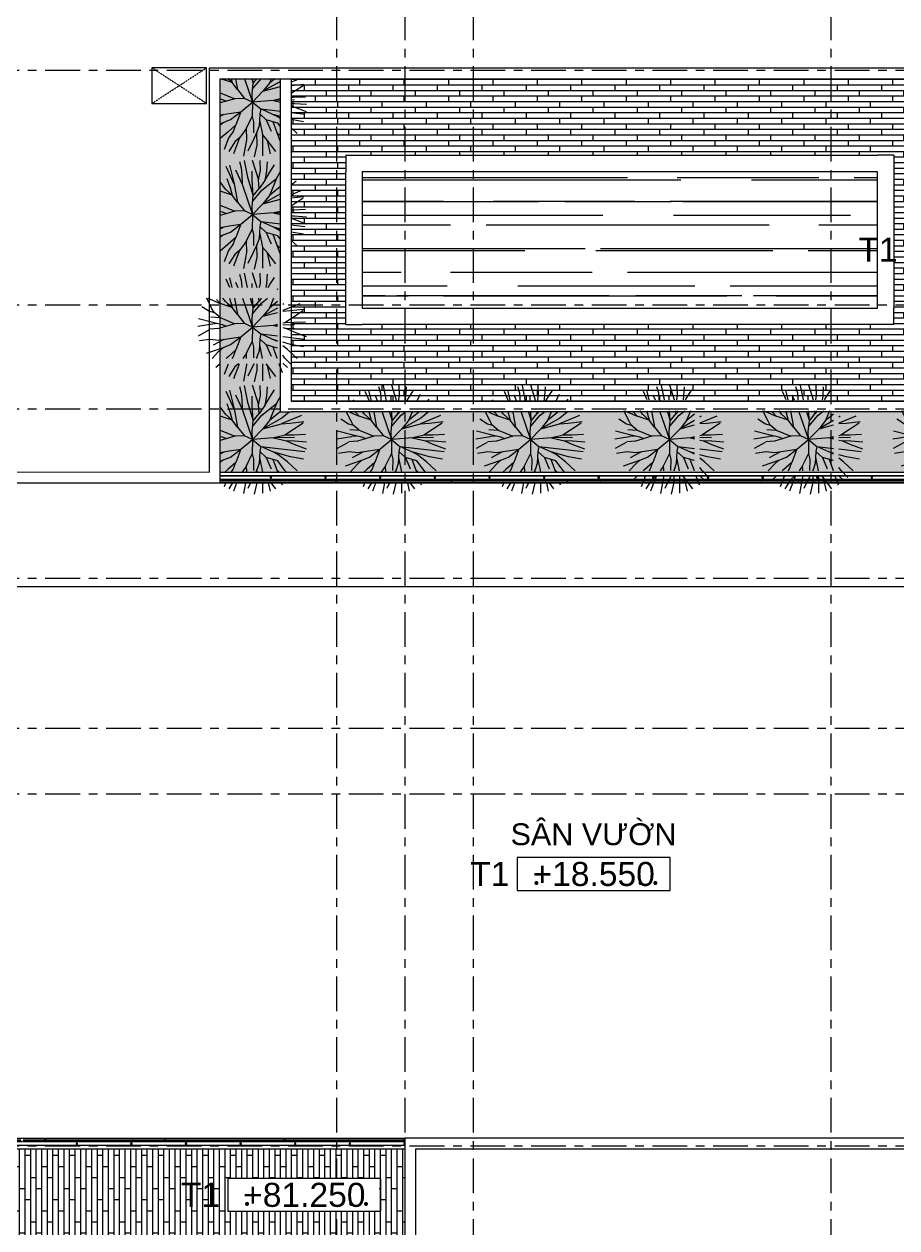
# Model space of a CAD drawing. Header units: millimetres. Extents: x -55734 to 162275, y -23881 to 125548.
# Drawn here: x 2234 to 18208, y 9956 to 32000 of the extents above; entities that cross this region are included whole.
import ezdxf
from ezdxf.enums import TextEntityAlignment as Align
from ezdxf.xclip import XClip

# ---------------------------------------------------------------- set-up
doc = ezdxf.new("R2010")
doc.units = ezdxf.units.MM
doc.header["$XCLIPFRAME"] = 0
doc.linetypes.add('Dash', pattern=[6.35, 3.175, -3.175])
doc.linetypes.add('Grid Line', pattern=[22.225, 12.7, -3.175, 3.175, -3.175])
for name, color, linetype, lineweight in [('@ color hatch', 7, 'Continuous', 13), ('A-DETL-GENF', 31, 'Continuous', 5), ('A-DETL-GENF-HDLN', 161, 'Dash', 5), ('A-FLOR-PATT', 8, 'Continuous', 9), ('CHU-1', 7, 'Continuous', 9), ('DIM', 1, 'Continuous', 5), ('KI-HIEU-1', 151, 'Continuous', 9), ('L-SITE', 91, 'Continuous', 5), ('NET THAY 1', 41, 'Continuous', 5), ('NET THAY 2', 55, 'Continuous', 5), ('NET-THAY', 2, 'Continuous', 9), ('TRUC', 225, 'Continuous', 5)]:
    doc.layers.add(name, color=color, linetype=linetype, lineweight=lineweight)
doc.styles.add('Arial', font='Font - TrueType - Arial.ttf')
doc.styles.add('TA1', font='Font - TrueType - Arial.ttf')

# ---------------------------------------------------------------- blocks, each defined once
blk = doc.blocks.new('A$C56D52FB6')
at = {"layer": '@ color hatch', "ltscale": 0.5}
h = blk.add_hatch(dxfattribs=at)
h.set_pattern_fill('CROSS', color=139, scale=300)
h.set_pattern_definition([(0, (590434.3, 100508.92), (75, 75), [37.5, -112.5]), (90, (590453.05, 100490.17), (-75, 75), [37.5, -112.5])])
edge = h.paths.add_edge_path()
edge.add_line((-59818, 21924), (-94124, 21685))
edge.add_arc((-94120, 21185), 500, 90.3989, 179.1705)
edge.add_line((-94620, 21192), (-57651, 21192))
edge.add_arc((-59793, 18424), 3500, 52.2707, 90.3989)
edge = h.paths.add_edge_path()
edge.add_line((-55369, 14247), (-55369, 13109))
edge.add_line((-55369, 13109), (-54968, 11695))
edge.add_line((-54968, 11695), (-53917, 11695))
edge.add_arc((-50043, 14825), 4981, 218.9371, 284.8108)
edge.add_line((-48769, 10010), (-47561, 10326))
edge.add_arc((-49011, 17174), 7000, 204.7192, 281.9565, ccw=False)
edge = h.paths.add_edge_path()
edge.add_line((-55941, 16192), (-56245, 16192))
edge.add_line((-56245, 16192), (-56188, 15992))
edge.add_line((-56188, 15992), (-55910, 15992))
edge.add_arc((-49011, 17174), 7000, 188.0771, 189.7225, ccw=False)
edge.add_line((-55941, 16190), (-55941, 16192))
edge = h.paths.add_edge_path()
edge.add_line((-57665, 21192), (-57651, 21192))
edge.add_arc((-59793, 18424), 3500, 52.2673, 52.2707)
edge.add_line((-57651, 21192), (-57665, 21192))
edge.add_line((-57665, 21192), (-57665, 21192))
h.paths.add_polyline_path([(-56269, 18502), (-56269, 16492), (-55984, 16492)])
blk = doc.blocks.new('Railing - NBS_RailInfillPnl_Post-658471-MẶT BẰNG CHIẾU MÁI')
at = {"layer": 'NET THAY 2'}
for p, q in [((-13, -5), (-13, 5)), ((13, 5), (-13, 5)), ((13, 5), (13, -5)), ((-13, -5), (13, -5))]:
    blk.add_line(p, q, dxfattribs=at)
blk = doc.blocks.new('Railing - Railing-541580-MẶT BẰNG CHIẾU MÁI')
at = {"layer": 'NET THAY 1'}
for p, q in [((22751, 23727), (5826, 23727)), ((5826, 23727), (22751, 23727)), ((6744, 23660), (5826, 23660)), ((5826, 23600), (22751, 23600)), ((7744, 23660), (6756, 23660)), ((8744, 23660), (7756, 23660)), ((9744, 23660), (8756, 23660)), ((10744, 23660), (9756, 23660)), ((11744, 23660), (10756, 23660)), ((12744, 23660), (11756, 23660)), ((13744, 23660), (12756, 23660)), ((14744, 23660), (13756, 23660)), ((15744, 23660), (14756, 23660)), ((16744, 23660), (15756, 23660)), ((17744, 23660), (16756, 23660)), ((18744, 23660), (17756, 23660)), ((19744, 23660), (18756, 23660)), ((20744, 23660), (19756, 23660)), ((21744, 23660), (20756, 23660)), ((22744, 23660), (21756, 23660))]:
    blk.add_line(p, q, dxfattribs=at)
at = {"rotation": 270}
for p in [(7941, 23630), (10057, 23630), (12172, 23630), (14288, 23630), (16404, 23630), (18519, 23630), (20635, 23630)]:
    blk.add_blockref('Railing - NBS_RailInfillPnl_Post-658471-MẶT BẰNG CHIẾU MÁI', p, dxfattribs=at)
blk = doc.blocks.new('Top Rail Type - Top Rail_Internal_-541583-MẶT BẰNG CHIẾU MÁI')
at = {"layer": 'NET THAY 1'}
for p, q in [((6736, 23641), (5826, 23641)), ((5826, 23619), (6729, 23619)), ((7736, 23641), (6766, 23641)), ((6772, 23619), (7729, 23619)), ((7936, 23641), (7766, 23641)), ((7772, 23619), (7936, 23619)), ((8736, 23641), (7946, 23641)), ((7946, 23619), (8729, 23619)), ((9736, 23641), (8766, 23641)), ((8772, 23619), (9729, 23619)), ((10052, 23641), (9766, 23641)), ((9772, 23619), (10052, 23619)), ((10736, 23641), (10062, 23641)), ((10062, 23619), (10729, 23619)), ((11736, 23641), (10766, 23641)), ((10772, 23619), (11729, 23619)), ((12167, 23641), (11766, 23641)), ((11772, 23619), (12167, 23619)), ((12736, 23641), (12177, 23641)), ((12177, 23619), (12729, 23619)), ((13736, 23641), (12766, 23641)), ((12772, 23619), (13729, 23619)), ((14283, 23641), (13766, 23641)), ((13772, 23619), (14283, 23619)), ((14736, 23641), (14293, 23641)), ((14293, 23619), (14729, 23619)), ((15736, 23641), (14766, 23641)), ((14772, 23619), (15729, 23619)), ((16399, 23641), (15766, 23641)), ((15772, 23619), (16399, 23619)), ((16736, 23641), (16409, 23641)), ((16409, 23619), (16729, 23619)), ((17736, 23641), (16766, 23641)), ((16772, 23619), (17729, 23619)), ((18514, 23641), (17766, 23641)), ((17772, 23619), (18514, 23619)), ((18736, 23641), (18524, 23641)), ((18524, 23619), (18729, 23619)), ((19736, 23641), (18766, 23641)), ((18772, 23619), (19729, 23619)), ((20630, 23641), (19766, 23641)), ((19772, 23619), (20630, 23619)), ((20736, 23641), (20640, 23641)), ((20640, 23619), (20729, 23619)), ((21736, 23641), (20766, 23641)), ((20772, 23619), (21729, 23619)), ((22736, 23641), (21766, 23641)), ((21772, 23619), (22729, 23619)), ((22751, 23619), (22751, 23641))]:
    blk.add_line(p, q, dxfattribs=at)
blk = doc.blocks.new('ALB-RAILING 32 - ALB-BALUSTER-537417-MẶT BẰNG CHIẾU MÁI')
at = {"layer": 'NET THAY 1'}
for p, q in [((-30, 101), (-30, 92)), ((-30, 101), (30, 101)), ((-21, 101), (-30, 101)), ((-30, 92), (-29, 92)), ((30, 92), (-30, 92)), ((-30, 70), (-30, 63)), ((-30, 70), (30, 70)), ((-29, 70), (-30, 70)), ((-30, 63), (-15, 63)), ((30, 63), (-30, 63)), ((-7, 63), (-7, 15)), ((7, 15), (7, 63)), ((15, 63), (30, 63)), ((30, 101), (21, 101)), ((29, 92), (30, 92)), ((30, 70), (29, 70)), ((30, 92), (30, 101)), ((30, 63), (30, 70))]:
    blk.add_line(p, q, dxfattribs=at)
at = {"layer": 'NET THAY 1', "flags": 128}
for points in [[(-7, 3), (-7, 4), (-7, 4), (-7, 5), (-7, 5), (-7, 5), (-7, 6), (-7, 6), (-7, 7), (-7, 7), (-7, 8), (-7, 8), (-7, 9), (-7, 10), (-7, 10), (-7, 11), (-7, 11), (-7, 12), (-7, 12), (-7, 13), (-7, 14), (-7, 14), (-7, 15), (-7, 15)], [(7, 15), (7, 14), (7, 14), (7, 13), (7, 13), (7, 12), (7, 11), (7, 11), (7, 10), (7, 10), (7, 9), (7, 9), (7, 8), (7, 8), (7, 7), (7, 7), (7, 6), (7, 6), (7, 5), (7, 5), (7, 4), (7, 4), (7, 3), (7, 3), (7, 3), (7, 2), (7, 2), (7, 2), (7, 1), (7, 1), (7, 1), (7, 1), (7, 1), (7, 0), (7, 0), (7, 0), (7, 0), (7, 0), (7, 0), (7, 0)], [(7, 0), (7, 0), (7, -1), (7, -1), (7, -1), (7, -1), (7, -2)], [(-5, -5), (-5, -4), (-6, -4), (-6, -4)], [(0, -7), (0, -7), (-1, -7), (-1, -7), (-1, -7), (-1, -7), (-2, -7)], [(6, -4), (6, -4), (6, -4), (5, -4), (5, -5), (5, -5), (5, -5), (5, -5), (4, -5), (4, -6), (4, -6), (4, -6), (4, -6), (3, -6), (3, -6), (3, -6), (3, -7), (2, -7), (2, -7), (2, -7), (1, -7), (1, -7), (1, -7), (1, -7), (0, -7), (0, -7), (0, -7)]]:
    blk.add_lwpolyline(points, dxfattribs=at)
at = {"layer": 'NET THAY 1'}
for start, end in [(90, 270), (270, 90)]:
    blk.add_arc((0, 0), 7, start, end, dxfattribs=at)
blk = doc.blocks.new('Railing - Railing-573255-MẶT BẰNG CHIẾU MÁI')
at = {"layer": 'NET THAY 1'}
for p, q in [((401, 11600), (401, 0)), ((401, 11600), (9198, 11600)), ((461, 11540), (461, 11181)), ((461, 11540), (1192, 11540)), ((528, 127), (528, 11473)), ((528, 11473), (9198, 11473)), ((528, 11473), (528, 127)), ((528, 11473), (9198, 11473)), ((1204, 11540), (2192, 11540)), ((2204, 11540), (3192, 11540)), ((3204, 11540), (4192, 11540)), ((4204, 11540), (5192, 11540)), ((5204, 11540), (6192, 11540)), ((6204, 11540), (7192, 11540)), ((7204, 11540), (8192, 11540)), ((8204, 11540), (9192, 11540)), ((9198, 11600), (9198, 11590)), ((9198, 11504), (9198, 11492)), ((9198, 11482), (9198, 11473)), ((461, 11169), (461, 10181)), ((461, 10169), (461, 9181)), ((461, 9169), (461, 8181)), ((461, 8169), (461, 7181)), ((461, 7169), (461, 6181)), ((461, 6169), (461, 5181)), ((461, 5169), (461, 4181)), ((461, 4169), (461, 3181)), ((461, 3169), (461, 2181)), ((461, 2169), (461, 1181)), ((461, 1169), (461, 181)), ((461, 169), (461, 60)), ((1442, 60), (461, 60)), ((9198, 127), (528, 127)), ((9198, 127), (528, 127)), ((2442, 60), (1453, 60)), ((3442, 60), (2453, 60)), ((4442, 60), (3453, 60)), ((5442, 60), (4453, 60)), ((6442, 60), (5453, 60)), ((7442, 60), (6453, 60)), ((8442, 60), (7453, 60)), ((9198, 60), (8453, 60)), ((9198, 0), (401, 0))]:
    blk.add_line(p, q, dxfattribs=at)
for points, knots in [([(471, 11530), (470, 11531), (468, 11532), (467, 11534), (466, 11535), (465, 11535), (464, 11536), (464, 11537), (463, 11537), (462, 11538), (462, 11539), (461, 11539), (461, 11540), (461, 11540), (461, 11540)], [-1, -1, -1, -1, -0.833333, -0.75, -0.666667, -0.625, -0.583333, -0.5, -0.458333, -0.416667, -0.333333, -0.25, -0.166667, 0, 0, 0, 0]), ([(528, 11473), (528, 11473), (527, 11473), (527, 11474), (526, 11475), (525, 11475), (525, 11476), (524, 11477), (523, 11477), (522, 11478), (521, 11479), (520, 11480), (518, 11482), (517, 11484), (516, 11485)], [-1, -1, -1, -1, -0.833333, -0.75, -0.666667, -0.583333, -0.541667, -0.5, -0.416667, -0.375, -0.333333, -0.25, -0.166667, 0, 0, 0, 0]), ([(461, 60), (461, 60), (461, 60), (461, 61), (462, 61), (462, 62), (463, 62), (464, 63), (464, 64), (465, 65), (466, 66), (467, 66), (468, 68), (470, 69), (471, 70)], [0, 0, 0, 0, 0.166667, 0.25, 0.333333, 0.416667, 0.458333, 0.5, 0.583333, 0.666667, 0.708333, 0.75, 0.833333, 1, 1, 1, 1]), ([(516, 115), (517, 116), (518, 118), (520, 120), (521, 121), (522, 122), (523, 122), (524, 123), (525, 124), (525, 125), (526, 125), (527, 126), (527, 127), (528, 127), (528, 127)], [0, 0, 0, 0, 0.166667, 0.25, 0.333333, 0.375, 0.416667, 0.5, 0.541667, 0.583333, 0.666667, 0.75, 0.833333, 1, 1, 1, 1])]:
    blk.add_open_spline(points, degree=3, knots=knots, dxfattribs=at)
at = {"extrusion": (0, 0, -1), "zscale": -1}
for p, rotation in [((-431, 11570), 90), ((-2622, 11570), 90), ((-4814, 11570), 90), ((-7006, 11570), 90), ((-2622, 30), 270), ((-4814, 30), 270), ((-7006, 30), 270)]:
    blk.add_blockref('Railing - NBS_RailInfillPnl_Post-658471-MẶT BẰNG CHIẾU MÁI', p, dxfattribs=dict(at, rotation=rotation))
for p in [(-431, 9647), (-431, 7723), (-431, 5800), (-431, 3877), (-431, 1953), (-431, 30)]:
    blk.add_blockref('Railing - NBS_RailInfillPnl_Post-658471-MẶT BẰNG CHIẾU MÁI', p, dxfattribs=at)
blk = doc.blocks.new('Top Rail Type - Top Rail_Internal_-573260-MẶT BẰNG CHIẾU MÁI')
at = {"layer": 'NET THAY 1'}
for p, q in [((420, 11581), (420, 11196)), ((426, 11581), (420, 11581)), ((1177, 11581), (436, 11581)), ((441, 11190), (441, 11559)), ((441, 11559), (1183, 11559)), ((1213, 11559), (2183, 11559)), ((2177, 11581), (1219, 11581)), ((2213, 11559), (2617, 11559)), ((2617, 11581), (2219, 11581)), ((3177, 11581), (2627, 11581)), ((2627, 11559), (3183, 11559)), ((3213, 11559), (4183, 11559)), ((4177, 11581), (3219, 11581)), ((4213, 11559), (4809, 11559)), ((4809, 11581), (4219, 11581)), ((5177, 11581), (4819, 11581)), ((4819, 11559), (5183, 11559)), ((5213, 11559), (6183, 11559)), ((6177, 11581), (5219, 11581)), ((6213, 11559), (7001, 11559)), ((7001, 11581), (6219, 11581)), ((7177, 11581), (7011, 11581)), ((7011, 11559), (7183, 11559)), ((7213, 11559), (8183, 11559)), ((8177, 11581), (7219, 11581)), ((8213, 11559), (9183, 11559)), ((9177, 11581), (8219, 11581)), ((9198, 11559), (9198, 11581)), ((420, 11154), (420, 10196)), ((441, 10190), (441, 11160)), ((420, 10154), (420, 9652)), ((441, 9652), (441, 10160)), ((420, 9642), (420, 9196)), ((441, 9190), (441, 9642)), ((420, 9154), (420, 8196)), ((441, 8190), (441, 9160)), ((441, 7728), (441, 8160)), ((420, 8154), (420, 7728)), ((420, 7718), (420, 7196)), ((441, 7190), (441, 7718)), ((420, 7154), (420, 6196)), ((441, 6190), (441, 7160)), ((420, 6154), (420, 5805)), ((441, 5805), (441, 6158)), ((420, 5795), (420, 5196)), ((441, 5190), (441, 5795)), ((420, 5154), (420, 4196)), ((441, 4190), (441, 5160)), ((420, 4154), (420, 3882)), ((441, 3882), (441, 4160)), ((420, 3872), (420, 3196)), ((441, 3190), (441, 3872)), ((420, 3154), (420, 2196)), ((441, 2190), (441, 3160)), ((420, 2154), (420, 1958)), ((441, 1958), (441, 2160)), ((420, 1948), (420, 1196)), ((441, 1190), (441, 1948)), ((420, 1154), (420, 196)), ((441, 190), (441, 1160)), ((420, 154), (420, 35)), ((420, 25), (420, 19)), ((420, 19), (1426, 19)), ((441, 41), (441, 160)), ((1433, 41), (441, 41)), ((2433, 41), (1463, 41)), ((1469, 19), (2426, 19)), ((2617, 41), (2463, 41)), ((2469, 19), (2617, 19)), ((3433, 41), (2627, 41)), ((2627, 19), (3426, 19)), ((4433, 41), (3463, 41)), ((3469, 19), (4426, 19)), ((4809, 41), (4463, 41)), ((4469, 19), (4809, 19)), ((5433, 41), (4819, 41)), ((4819, 19), (5426, 19)), ((6433, 41), (5463, 41)), ((5469, 19), (6426, 19)), ((7001, 41), (6463, 41)), ((6469, 19), (7001, 19)), ((7433, 41), (7011, 41)), ((7011, 19), (7426, 19)), ((8433, 41), (7463, 41)), ((7469, 19), (8426, 19)), ((9198, 41), (8463, 41)), ((8469, 19), (9198, 19)), ((9198, 19), (9198, 41))]:
    blk.add_line(p, q, dxfattribs=at)
blk = doc.blocks.new('ALB-RAILING 32 - ALB-BALUSTER-V4-MẶT BẰNG CHIẾU MÁI')
at = {"layer": 'NET THAY 1'}
for p, q in [((-30, 101), (-30, 92)), ((-30, 101), (0, 101)), ((-21, 101), (-30, 101)), ((-30, 92), (-29, 92)), ((0, 92), (-30, 92)), ((-30, 70), (-30, 63)), ((-30, 70), (0, 70)), ((-29, 70), (-30, 70)), ((-30, 63), (-15, 63)), ((0, 63), (-30, 63)), ((-7, 63), (-7, 15))]:
    blk.add_line(p, q, dxfattribs=at)
at = {"layer": 'NET THAY 1', "flags": 128}
for points in [[(-7, 3), (-7, 4), (-7, 4), (-7, 5), (-7, 5), (-7, 5), (-7, 6), (-7, 6), (-7, 7), (-7, 7), (-7, 8), (-7, 8), (-7, 9), (-7, 10), (-7, 10), (-7, 11), (-7, 11), (-7, 12), (-7, 12), (-7, 13), (-7, 14), (-7, 14), (-7, 15), (-7, 15)], [(-5, -5), (-5, -4), (-6, -4), (-6, -4)], [(0, -7), (0, -7), (-1, -7), (-1, -7), (-1, -7), (-1, -7), (-2, -7)], [(2, -7), (2, -7), (2, -7), (1, -7), (1, -7), (1, -7), (1, -7), (0, -7), (0, -7), (0, -7)]]:
    blk.add_lwpolyline(points, dxfattribs=at)
at = {"layer": 'NET THAY 1'}
for start, end in [(90, 270), (75, 90), (270, 285)]:
    blk.add_arc((0, 0), 7, start, end, dxfattribs=at)
blk = doc.blocks.new('CAY XANH 1 - new block_dwg_110_植栽_中_高木 - 落葉1_φ4000_H5500-1445069-IDEA-4th Storey - Detail-V34-MẶT BẰNG CHIẾU MÁI')
at = {"layer": 'L-SITE'}
for p, q in [((10, 497), (319, 856)), ((690, 856), (625, 696)), ((1738, 856), (1421, 728)), ((1421, 612), (1887, 662)), ((1855, 599), (1421, 313)), ((1538, 78), (1421, 76)), ((1021, -345), (303, -262)), ((1534, -57), (1421, -54)), ((1923, -449), (1421, -391)), ((1984, -88), (1545, -58)), ((-1178, -520), (-1041, -445)), ((-1178, -836), (-1077, -745)), ((1021, -1458), (762, -724)), ((1865, -721), (1421, -638)), ((-1024, -1718), (-864, -1308)), ((1021, -1236), (902, -1122)), ((1640, -1145), (1421, -943)), ((855, -1808), (552, -1405)), ((1438, -1391), (1421, -1374))]:
    blk.add_line(p, q, dxfattribs=at)
at = {"layer": 'L-SITE', "flags": 128}
for points in [[(-784, 856), (-743, 713), (-1165, 856)], [(-620, 856), (-546, 458), (-743, 713), (-903, 856)], [(-546, 458), (-295, 133), (-645, 125)], [(-292, 856), (0, 0), (-295, 133)], [(-22, 856), (30, 691), (162, 856)], [(1021, 120), (773, 64), (0, 0), (-10, 303), (30, 691), (18, 856)], [(818, 856), (625, 696), (384, 396), (0, 0), (305, -251), (268, -432)], [(1021, 760), (384, 396), (1021, 571)], [(-1178, 346), (-645, 125), (-1178, -32)], [(-1178, 119), (-1104, 101), (-945, 37)], [(-1178, -785), (-1092, -755), (-807, -637), (-423, -352), (0, 0), (-5, -527)], [(1021, 69), (773, 64), (1021, 4)], [(1939, 182), (1516, 167), (1421, 166)], [(-1178, -466), (-846, -416), (-423, -352), (-610, -834), (-905, -1095), (-1178, -1337)], [(508, -651), (268, -432), (248, -870), (165, -1101)], [(1021, -530), (743, -453), (305, -251)], [(1421, -128), (1512, -168), (1971, -338)], [(-867, -1310), (-703, -1095), (-608, -832)], [(-217, -960), (-5, -527), (44, -720), (39, -1126)], [(258, -651), (365, -1191), (365, -1967)], [(1021, -898), (931, -773), (508, -651), (685, -1070)], [(1021, -609), (935, -541), (743, -453)], [(-682, -1880), (-458, -1297), (-645, -1459), (-866, -1803)], [(-321, -1974), (-207, -1385), (-217, -960), (-458, -1297)], [(76, -1999), (175, -1573), (165, -1101), (52, -1342), (-170, -1795)], [(659, -1888), (552, -1405), (365, -1191)]]:
    blk.add_lwpolyline(points, dxfattribs=at)
blk = doc.blocks.new('CAY XANH 1 - new block_dwg-V35-MẶT BẰNG CHIẾU MÁI')
at = {"xscale": 0.5, "yscale": 0.5, "zscale": 0.5}
blk.add_blockref('CAY XANH 1 - new block_dwg_110_植栽_中_高木 - 落葉1_φ4000_H5500-1445069-IDEA-4th Storey - Detail-V34-MẶT BẰNG CHIẾU MÁI', (-494874, 495980), dxfattribs=at)
blk = doc.blocks.new('CAY XANH 1 - CAY XANH 1-V38-MẶT BẰNG CHIẾU MÁI')
blk.add_blockref('CAY XANH 1 - new block_dwg-V35-MẶT BẰNG CHIẾU MÁI', (494876, -495981))
blk = doc.blocks.new('CAY XANH 1 - new block_dwg_110_植栽_中_高木 - 落葉1_φ4000_H5500-1445069-IDEA-4th Storey - Detail-V39-MẶT BẰNG CHIẾU MÁI')
at = {"layer": 'L-SITE'}
for p, q in [((-667, 1111), (-958, 1760)), ((879, 1317), (625, 696)), ((1796, 880), (1057, 580)), ((1855, 599), (1188, 159)), ((1923, -449), (303, -262)), ((1984, -88), (1545, -58)), ((-1178, -520), (-1041, -445)), ((-1178, -836), (-1077, -745)), ((258, -651), (364, -1189)), ((926, -1189), (762, -724)), ((972, -1189), (902, -1122)), ((-1024, -1718), (-974, -1589)), ((-729, -1589), (-866, -1803)), ((-682, -1880), (-570, -1589)), ((-321, -1974), (-247, -1589)), ((-69, -1589), (-170, -1795)), ((76, -1999), (171, -1589)), ((365, -1589), (365, -1967)), ((659, -1888), (593, -1589)), ((855, -1808), (690, -1589)), ((1097, -1672), (1068, -1589))]:
    blk.add_line(p, q, dxfattribs=at)
at = {"layer": 'L-SITE', "flags": 128}
for points in [[(-838, 1808), (-670, 1129), (-546, 458), (-743, 713), (-989, 932), (-1147, 1149), (-1178, 1189)], [(-472, 1941), (-408, 1715), (-389, 1474), (-379, 1110)], [(-306, 1976), (-181, 1368), (30, 691), (242, 956)], [(-5, 2000), (224, 1272), (298, 1613), (285, 1980)], [(541, 1934), (518, 1586), (459, 1252), (641, 1557), (813, 1820)], [(-934, 1324), (-819, 978), (-743, 713), (-1178, 860)], [(-615, 1645), (-379, 1110), (0, 0), (-295, 133)], [(1939, 182), (1516, 167), (1206, 162), (773, 64), (0, 0), (-10, 303), (30, 691), (-10, 1257), (-10, 1592)], [(10, 497), (348, 890), (879, 1317), (1021, 1583)], [(1021, 1024), (625, 696), (384, 396), (0, 0), (305, -251), (268, -432)], [(459, 1252), (242, 956), (224, 1272)], [(1340, 1011), (1074, 790), (384, 396), (1064, 582), (1374, 607), (1887, 662)], [(-546, 458), (-295, 133), (-645, 125)], [(-1178, 346), (-645, 125), (-1178, -32)], [(-1178, 119), (-1104, 101), (-945, 37)], [(-1178, -785), (-1092, -755), (-807, -637), (-423, -352), (0, 0), (-5, -527)], [(1538, 78), (773, 64), (1241, -50)], [(-1178, -466), (-846, -416), (-423, -352), (-610, -834), (-905, -1095), (-1012, -1189)], [(508, -651), (268, -432), (248, -870), (165, -1101)], [(1865, -721), (1389, -632), (743, -453), (305, -251)], [(1534, -57), (1241, -50), (1512, -168), (1971, -338)], [(-775, -1189), (-703, -1095), (-608, -832)], [(-217, -960), (-5, -527), (44, -720), (39, -1126)], [(1244, -1189), (1191, -1135), (931, -773), (508, -651), (685, -1070)], [(1640, -1145), (1284, -817), (935, -541), (743, -453)], [(-211, -1189), (-217, -960), (-381, -1189)], [(167, -1189), (165, -1101), (123, -1189)]]:
    blk.add_lwpolyline(points, dxfattribs=at)
blk = doc.blocks.new('CAY XANH 1 - new block_dwg-V40-MẶT BẰNG CHIẾU MÁI')
at = {"xscale": 0.5, "yscale": 0.5, "zscale": 0.5}
blk.add_blockref('CAY XANH 1 - new block_dwg_110_植栽_中_高木 - 落葉1_φ4000_H5500-1445069-IDEA-4th Storey - Detail-V39-MẶT BẰNG CHIẾU MÁI', (-494874, 495980), dxfattribs=at)
blk = doc.blocks.new('CAY XANH 1 - CAY XANH 1-V42-MẶT BẰNG CHIẾU MÁI')
blk.add_blockref('CAY XANH 1 - new block_dwg-V40-MẶT BẰNG CHIẾU MÁI', (494876, -495981))
blk = doc.blocks.new('CAY XANH 1 - new block_dwg_110_植栽_中_高木 - 落葉1_φ4000_H5500-1445069-IDEA-4th Storey - Detail-V43-MẶT BẰNG CHIẾU MÁI')
at = {"layer": 'L-SITE'}
for p, q in [((-667, 1111), (-958, 1760)), ((879, 1317), (625, 696)), ((1602, 1227), (1421, 1077)), ((1796, 880), (1421, 728)), ((1421, 612), (1887, 662)), ((1855, 599), (1421, 313)), ((1538, 78), (1421, 76)), ((1021, -345), (303, -262)), ((1534, -57), (1421, -54)), ((1923, -449), (1421, -391)), ((1984, -88), (1545, -58)), ((-1178, -520), (-1041, -445)), ((-1178, -836), (-1077, -745)), ((1021, -1458), (762, -724)), ((1865, -721), (1421, -638)), ((-1024, -1718), (-864, -1308)), ((1021, -1236), (902, -1122)), ((1640, -1145), (1421, -943)), ((855, -1808), (552, -1405)), ((1438, -1391), (1421, -1374))]:
    blk.add_line(p, q, dxfattribs=at)
at = {"layer": 'L-SITE', "flags": 128}
for points in [[(-838, 1808), (-670, 1129), (-546, 458), (-743, 713), (-989, 932), (-1147, 1149), (-1178, 1189)], [(-472, 1941), (-408, 1715), (-389, 1474), (-379, 1110)], [(-306, 1976), (-181, 1368), (30, 691), (242, 956)], [(-5, 2000), (224, 1272), (298, 1613), (285, 1980)], [(541, 1934), (518, 1586), (459, 1252), (641, 1557), (813, 1820)], [(-934, 1324), (-819, 978), (-743, 713), (-1178, 860)], [(-615, 1645), (-379, 1110), (0, 0), (-295, 133)], [(1021, 120), (773, 64), (0, 0), (-10, 303), (30, 691), (-10, 1257), (-10, 1592)], [(10, 497), (348, 890), (879, 1317), (1021, 1583)], [(1021, 1024), (625, 696), (384, 396), (0, 0), (305, -251), (268, -432)], [(459, 1252), (242, 956), (224, 1272)], [(-546, 458), (-295, 133), (-645, 125)], [(1021, 760), (384, 396), (1021, 571)], [(-1178, 346), (-645, 125), (-1178, -32)], [(-1178, 119), (-1104, 101), (-945, 37)], [(-1178, -785), (-1092, -755), (-807, -637), (-423, -352), (0, 0), (-5, -527)], [(1021, 69), (773, 64), (1021, 4)], [(1939, 182), (1516, 167), (1421, 166)], [(-1178, -466), (-846, -416), (-423, -352), (-610, -834), (-905, -1095), (-1178, -1337)], [(508, -651), (268, -432), (248, -870), (165, -1101)], [(1021, -530), (743, -453), (305, -251)], [(1421, -128), (1512, -168), (1971, -338)], [(-867, -1310), (-703, -1095), (-608, -832)], [(-217, -960), (-5, -527), (44, -720), (39, -1126)], [(258, -651), (365, -1191), (365, -1967)], [(1021, -898), (931, -773), (508, -651), (685, -1070)], [(1021, -609), (935, -541), (743, -453)], [(-682, -1880), (-458, -1297), (-645, -1459), (-866, -1803)], [(-321, -1974), (-207, -1385), (-217, -960), (-458, -1297)], [(76, -1999), (175, -1573), (165, -1101), (52, -1342), (-170, -1795)], [(659, -1888), (552, -1405), (365, -1191)]]:
    blk.add_lwpolyline(points, dxfattribs=at)
blk = doc.blocks.new('CAY XANH 1 - new block_dwg-V44-MẶT BẰNG CHIẾU MÁI')
at = {"xscale": 0.5, "yscale": 0.5, "zscale": 0.5}
blk.add_blockref('CAY XANH 1 - new block_dwg_110_植栽_中_高木 - 落葉1_φ4000_H5500-1445069-IDEA-4th Storey - Detail-V43-MẶT BẰNG CHIẾU MÁI', (-494874, 495980), dxfattribs=at)
blk = doc.blocks.new('CAY XANH 1 - CAY XANH 1-V45-MẶT BẰNG CHIẾU MÁI')
blk.add_blockref('CAY XANH 1 - new block_dwg-V44-MẶT BẰNG CHIẾU MÁI', (494876, -495981))
blk = doc.blocks.new('CAY XANH 1 - new block_dwg_110_植栽_中_高木 - 落葉1_φ4000_H5500-1445069-IDEA-4th Storey - Detail-682244-MẶT BẰNG CHIẾU MÁI')
at = {"layer": 'L-SITE'}
for p, q in [((-838, 1808), (-751, 1456)), ((-306, 1976), (-199, 1456)), ((-5, 2000), (166, 1456)), ((-822, 1456), (-958, 1760)), ((-615, 1645), (-531, 1456)), ((-10, 1456), (-10, 1592)), ((913, 1380), (932, 1417)), ((772, 1056), (625, 696)), ((-1850, 759), (-1578, 578)), ((-1570, 578), (-1398, 529)), ((1738, 856), (1113, 603)), ((1153, 856), (1113, 822)), ((1855, 599), (1188, 159)), ((-2000, 33), (-1462, 119)), ((-1453, 121), (-1278, 144)), ((1538, 78), (1113, 70)), ((-1975, -315), (-1571, -88)), ((913, -333), (303, -262)), ((1113, -19), (1241, -50)), ((1923, -449), (1113, -356)), ((1984, -88), (1545, -58)), ((-1423, -653), (-1041, -445)), ((258, -651), (355, -1144)), ((913, -531), (743, -453)), ((910, -1144), (762, -724)), ((914, -1133), (902, -1122)), ((-1186, -1344), (-1342, -1483)), ((-1024, -1718), (-878, -1344)), ((-682, -1880), (-476, -1344)), ((51, -1344), (-170, -1795)), ((365, -1344), (365, -1967)), ((855, -1808), (552, -1405)), ((1097, -1672), (981, -1344)), ((1278, -1483), (1113, -1324))]:
    blk.add_line(p, q, dxfattribs=at)
at = {"layer": 'L-SITE', "flags": 128}
for points in [[(-472, 1941), (-408, 1715), (-389, 1474), (-388, 1456)], [(264, 1456), (298, 1613), (285, 1980)], [(541, 1934), (518, 1586), (495, 1456)], [(581, 1456), (641, 1557), (813, 1820)], [(-1522, 376), (-1182, 348), (-1399, 530), (-1482, 672), (-1674, 1056)], [(-1634, 1056), (-1182, 862), (-1319, 1008)], [(-845, 1056), (-819, 978), (-743, 713), (-1182, 862)], [(-657, 1056), (-546, 458), (-743, 713), (-989, 932), (-1079, 1056)], [(-361, 1056), (0, 0), (-295, 133)], [(-84, 1056), (30, 691), (242, 956)], [(913, 96), (773, 64), (0, 0), (-10, 303), (30, 691), (4, 1056)], [(913, 934), (625, 696), (384, 396), (0, 0), (305, -251), (268, -432)], [(10, 497), (348, 890), (555, 1056)], [(315, 1056), (242, 956), (237, 1056)], [(-546, 458), (-295, 133), (-645, 125)], [(913, 698), (384, 396), (913, 541)], [(1113, 586), (1374, 607), (1887, 662)], [(-1974, 319), (-1451, 187), (-1104, 101), (-945, 37)], [(-1683, -957), (-1092, -755), (-807, -637), (-423, -352), (0, 0), (-5, -527)], [(-1182, 348), (-645, 125), (-1245, -52), (-1564, -80)], [(913, 67), (773, 64), (913, 30)], [(1939, 182), (1516, 167), (1206, 162), (1113, 141)], [(-1938, -494), (-1560, -440), (-1235, -475), (-846, -416), (-423, -352), (-610, -834), (-905, -1095), (-961, -1144)], [(508, -651), (268, -432), (248, -870), (165, -1101)], [(913, -500), (743, -453), (305, -251)], [(1534, -57), (1241, -50), (1512, -168), (1971, -338)], [(-1475, -1144), (-1244, -895), (-1077, -745)], [(-740, -1144), (-703, -1095), (-608, -832)], [(-217, -960), (-5, -527), (44, -720), (39, -1126)], [(913, -768), (508, -651), (685, -1070)], [(1865, -721), (1389, -632), (1113, -555)], [(1640, -1145), (1284, -817), (1113, -681)], [(-212, -1144), (-217, -960), (-348, -1144)], [(166, -1144), (165, -1101), (145, -1144)], [(1438, -1391), (1191, -1135), (1113, -1026)], [(-512, -1344), (-645, -1459), (-866, -1803)], [(-321, -1974), (-207, -1385), (-208, -1344)], [(76, -1999), (175, -1573), (170, -1344)], [(659, -1888), (552, -1405), (498, -1344)]]:
    blk.add_lwpolyline(points, dxfattribs=at)
blk = doc.blocks.new('CAY XANH 1 - new block_dwg-682243-MẶT BẰNG CHIẾU MÁI')
at = {"xscale": 0.5, "yscale": 0.5, "zscale": 0.5}
blk.add_blockref('CAY XANH 1 - new block_dwg_110_植栽_中_高木 - 落葉1_φ4000_H5500-1445069-IDEA-4th Storey - Detail-682244-MẶT BẰNG CHIẾU MÁI', (-494874, 495980), dxfattribs=at)
blk = doc.blocks.new('CAY XANH 1 - CAY XANH 1-678680-MẶT BẰNG CHIẾU MÁI')
blk.add_blockref('CAY XANH 1 - new block_dwg-682243-MẶT BẰNG CHIẾU MÁI', (494876, -495981))
blk = doc.blocks.new('CAY XANH 1 - new block_dwg_110_植栽_中_高木 - 落葉1_φ4000_H5500-1445069-IDEA-4th Storey - Detail-V50-MẶT BẰNG CHIẾU MÁI')
at = {"layer": 'L-SITE'}
for p, q in [((-838, 1808), (-740, 1411)), ((-306, 1976), (-190, 1411)), ((-5, 2000), (181, 1411)), ((-1356, 1411), (-1389, 1451)), ((-801, 1411), (-958, 1760)), ((-615, 1645), (-511, 1411)), ((-10, 1411), (-10, 1592)), ((929, 1411), (1065, 1665)), ((1364, 1487), (1307, 1411)), ((754, 1011), (625, 696)), ((-1850, 759), (-1578, 578)), ((-1570, 578), (-1398, 529)), ((1796, 880), (1057, 580)), ((1855, 599), (1188, 159)), ((-2000, 33), (-1462, 119)), ((-1453, 121), (-1278, 144)), ((-1975, -315), (-1571, -88)), ((1923, -449), (303, -262)), ((1984, -88), (1545, -58)), ((-1423, -653), (-1041, -445)), ((258, -651), (364, -1189)), ((926, -1189), (762, -724)), ((972, -1189), (902, -1122)), ((-1024, -1718), (-974, -1589)), ((-729, -1589), (-866, -1803)), ((-682, -1880), (-570, -1589)), ((-321, -1974), (-247, -1589)), ((-69, -1589), (-170, -1795)), ((76, -1999), (171, -1589)), ((365, -1589), (365, -1967)), ((659, -1888), (593, -1589)), ((855, -1808), (695, -1596)), ((1097, -1672), (1068, -1589))]:
    blk.add_line(p, q, dxfattribs=at)
at = {"layer": 'L-SITE', "flags": 128}
for points in [[(-472, 1941), (-408, 1715), (-389, 1474), (-387, 1411)], [(254, 1411), (298, 1613), (285, 1980)], [(541, 1934), (518, 1586), (487, 1411)], [(554, 1411), (641, 1557), (813, 1820)], [(-1522, 376), (-1182, 348), (-1399, 530), (-1482, 672), (-1651, 1011)], [(-1528, 1011), (-1182, 862), (-1319, 1008)], [(-830, 1011), (-819, 978), (-743, 713), (-1182, 862)], [(-649, 1011), (-546, 458), (-743, 713), (-989, 932), (-1046, 1011)], [(-345, 1011), (0, 0), (-295, 133)], [(-70, 1011), (30, 691), (242, 956)], [(1939, 182), (1516, 167), (1206, 162), (773, 64), (0, 0), (-10, 303), (30, 691), (7, 1011)], [(1005, 1011), (625, 696), (384, 396), (0, 0), (305, -251), (268, -432)], [(10, 497), (348, 890), (498, 1011)], [(282, 1011), (242, 956), (239, 1011)], [(1340, 1011), (1074, 790), (384, 396), (1064, 582), (1374, 607), (1887, 662)], [(-546, 458), (-295, 133), (-645, 125)], [(-1974, 319), (-1451, 187), (-1104, 101), (-945, 37)], [(-1683, -957), (-1092, -755), (-807, -637), (-423, -352), (0, 0), (-5, -527)], [(-1182, 348), (-645, 125), (-1245, -52), (-1564, -80)], [(1538, 78), (773, 64), (1241, -50)], [(-1938, -494), (-1560, -440), (-1235, -475), (-846, -416), (-423, -352), (-610, -834), (-905, -1095), (-1012, -1189)], [(508, -651), (268, -432), (248, -870), (165, -1101)], [(1865, -721), (1389, -632), (743, -453), (305, -251)], [(1534, -57), (1241, -50), (1512, -168), (1971, -338)], [(-1517, -1189), (-1244, -895), (-1077, -745)], [(-775, -1189), (-703, -1095), (-608, -832)], [(-217, -960), (-5, -527), (44, -720), (39, -1126)], [(1244, -1189), (1191, -1135), (931, -773), (508, -651), (685, -1070)], [(1640, -1145), (1284, -817), (935, -541), (743, -453)], [(-211, -1189), (-217, -960), (-381, -1189)], [(167, -1189), (165, -1101), (123, -1189)]]:
    blk.add_lwpolyline(points, dxfattribs=at)
blk = doc.blocks.new('CAY XANH 1 - new block_dwg-V51-MẶT BẰNG CHIẾU MÁI')
at = {"xscale": 0.5, "yscale": 0.5, "zscale": 0.5}
blk.add_blockref('CAY XANH 1 - new block_dwg_110_植栽_中_高木 - 落葉1_φ4000_H5500-1445069-IDEA-4th Storey - Detail-V50-MẶT BẰNG CHIẾU MÁI', (-494874, 495980), dxfattribs=at)
blk = doc.blocks.new('CAY XANH 1 - CAY XANH 1-V53-MẶT BẰNG CHIẾU MÁI')
blk.add_blockref('CAY XANH 1 - new block_dwg-V51-MẶT BẰNG CHIẾU MÁI', (494876, -495981))
blk = doc.blocks.new('CAY XANH 1 - new block_dwg_110_植栽_中_高木 - 落葉1_φ4000_H5500-1445069-IDEA-4th Storey - Detail-V54-MẶT BẰNG CHIẾU MÁI')
at = {"layer": 'L-SITE'}
for p, q in [((-838, 1808), (-740, 1411)), ((-306, 1976), (-190, 1411)), ((-5, 2000), (181, 1411)), ((-1356, 1411), (-1389, 1451)), ((-801, 1411), (-958, 1760)), ((-615, 1645), (-511, 1411)), ((-10, 1411), (-10, 1592)), ((929, 1411), (1065, 1665)), ((1364, 1487), (1307, 1411)), ((754, 1011), (625, 696)), ((-1850, 759), (-1578, 578)), ((-1570, 578), (-1398, 529)), ((1796, 880), (1057, 580)), ((1855, 599), (1188, 159)), ((-2000, 33), (-1462, 119)), ((-1453, 121), (-1278, 144)), ((-1975, -315), (-1571, -88)), ((1923, -449), (303, -262)), ((1984, -88), (1545, -58)), ((-1423, -653), (-1041, -445)), ((258, -651), (364, -1189)), ((926, -1189), (762, -724)), ((972, -1189), (902, -1122)), ((-1024, -1718), (-974, -1589)), ((-729, -1589), (-866, -1803)), ((-682, -1880), (-570, -1589)), ((-321, -1974), (-247, -1589)), ((-69, -1589), (-170, -1795)), ((76, -1999), (171, -1589)), ((365, -1589), (365, -1967)), ((659, -1888), (593, -1589)), ((855, -1808), (690, -1589)), ((1097, -1672), (1068, -1589))]:
    blk.add_line(p, q, dxfattribs=at)
at = {"layer": 'L-SITE', "flags": 128}
for points in [[(-472, 1941), (-408, 1715), (-389, 1474), (-387, 1411)], [(254, 1411), (298, 1613), (285, 1980)], [(541, 1934), (518, 1586), (487, 1411)], [(554, 1411), (641, 1557), (813, 1820)], [(-1522, 376), (-1182, 348), (-1399, 530), (-1482, 672), (-1651, 1011)], [(-1528, 1011), (-1182, 862), (-1319, 1008)], [(-830, 1011), (-819, 978), (-743, 713), (-1182, 862)], [(-649, 1011), (-546, 458), (-743, 713), (-989, 932), (-1046, 1011)], [(-345, 1011), (0, 0), (-295, 133)], [(-70, 1011), (30, 691), (242, 956)], [(1939, 182), (1516, 167), (1206, 162), (773, 64), (0, 0), (-10, 303), (30, 691), (7, 1011)], [(1005, 1011), (625, 696), (384, 396), (0, 0), (305, -251), (268, -432)], [(10, 497), (348, 890), (498, 1011)], [(282, 1011), (242, 956), (239, 1011)], [(1340, 1011), (1074, 790), (384, 396), (1064, 582), (1374, 607), (1887, 662)], [(-546, 458), (-295, 133), (-645, 125)], [(-1974, 319), (-1451, 187), (-1104, 101), (-945, 37)], [(-1683, -957), (-1092, -755), (-807, -637), (-423, -352), (0, 0), (-5, -527)], [(-1182, 348), (-645, 125), (-1245, -52), (-1564, -80)], [(1538, 78), (773, 64), (1241, -50)], [(-1938, -494), (-1560, -440), (-1235, -475), (-846, -416), (-423, -352), (-610, -834), (-905, -1095), (-1012, -1189)], [(508, -651), (268, -432), (248, -870), (165, -1101)], [(1865, -721), (1389, -632), (743, -453), (305, -251)], [(1534, -57), (1241, -50), (1512, -168), (1971, -338)], [(-1517, -1189), (-1244, -895), (-1077, -745)], [(-775, -1189), (-703, -1095), (-608, -832)], [(-217, -960), (-5, -527), (44, -720), (39, -1126)], [(1244, -1189), (1191, -1135), (931, -773), (508, -651), (685, -1070)], [(1640, -1145), (1284, -817), (935, -541), (743, -453)], [(-211, -1189), (-217, -960), (-381, -1189)], [(167, -1189), (165, -1101), (123, -1189)]]:
    blk.add_lwpolyline(points, dxfattribs=at)
blk = doc.blocks.new('CAY XANH 1 - new block_dwg-V55-MẶT BẰNG CHIẾU MÁI')
at = {"xscale": 0.5, "yscale": 0.5, "zscale": 0.5}
blk.add_blockref('CAY XANH 1 - new block_dwg_110_植栽_中_高木 - 落葉1_φ4000_H5500-1445069-IDEA-4th Storey - Detail-V54-MẶT BẰNG CHIẾU MÁI', (-494874, 495980), dxfattribs=at)
blk = doc.blocks.new('CAY XANH 1 - CAY XANH 1-V56-MẶT BẰNG CHIẾU MÁI')
blk.add_blockref('CAY XANH 1 - new block_dwg-V55-MẶT BẰNG CHIẾU MÁI', (494876, -495981))
blk = doc.blocks.new('Family1 - Family1-701915-MẶT BẰNG CHIẾU MÁI')
at = {"layer": 'A-DETL-GENF'}
for p, q in [((1000, 653), (0, 653)), ((0, 653), (0, 0)), ((1000, 0), (1000, 653)), ((0, 0), (1000, 0))]:
    blk.add_line(p, q, dxfattribs=at)
at = {"layer": 'A-DETL-GENF-HDLN'}
for p, q in [((0, 653), (1000, 1)), ((0, 0), (1000, 652))]:
    blk.add_line(p, q, dxfattribs=at)
blk = doc.blocks.new('ALC1807-ASCENT PLAZA-TANG 23_rvt-1-MẶT BẰNG CHIẾU MÁI')
at = {"layer": 'A-FLOR-PATT', "lineweight": 5}
h = blk.add_hatch(dxfattribs=at)
h.set_pattern_fill('FP_30', color=256, style=0, pattern_type=2)
h.set_pattern_definition([(97.219, (-2049670.28, -1851893.49), (-100.375984, 77.8062945), [23.812, -155.793]), (52.219, (-2049670.28, -1851893.49), (-100.3754935, 77.8059143), [23.813, -103.188]), (142.219, (-2049670.28, -1851893.49), (-77.8059143, -100.3754935), [23.813, -103.188])])
h.paths.add_polyline_path([(14544, 23797), (22751, 23797), (22747, 28697), (21651, 28697), (21651, 24897), (6925, 24897), (6925, 31000), (5826, 31000), (5826, 23797), (13962, 23797)], flags=0)
h = blk.add_hatch(dxfattribs=at)
h.set_pattern_fill('FP_18', color=256, style=0, pattern_type=2)
h.set_pattern_definition([(0, (14272.92, 27432.39), (0, 101.6), []), (90, (14272.92, 27432.4), (-203.2, 203.2), [101.6, -711.2]), (90, (14679.32, 27534), (-203.2, 203.2), [101.6, -711.2])])
h.paths.add_polyline_path([(7128, 25100), (21451, 25102), (21451, 28697), (21451, 28700), (21451, 31000), (7125, 31000), (7125, 25100)], flags=0)
h.paths.add_polyline_path([(8425, 26497), (8125, 26497), (8125, 29597), (18151, 29597), (18151, 26497), (8461, 26497)], flags=0)
h = blk.add_hatch(dxfattribs=at)
h.set_pattern_fill('FP_23', color=256, style=0, pattern_type=2)
h.set_pattern_definition([(0, (0, 0), (1424.94, 647.7), [9715.5, -1295.4, 3238.5, -647.7]), (0, (861.4, 323.85), (-647.7, 861.44), [1943.1, -213.74, 3886.2, -485.775]), (0, (323.85, 550.54), (3368.04, 433.959), [5181.6, -906.78, 2590.8, -647.7])])
h.paths.add_polyline_path([(14544, 26797), (17851, 26797), (17851, 29297), (8425, 29297), (8425, 26797), (9888, 26797)], flags=0)
h = blk.add_hatch(dxfattribs=at)
h.set_pattern_fill('FP_20', color=256, style=0, pattern_type=2)
h.set_pattern_definition([(270, (4895.84, 5799.94), (101.6, 6e-15), []), (0, (4895.84, 5799.94), (203.2, 203.2), [101.6, -711.2]), (0, (4997.44, 5393.54), (203.2, 203.2), [101.6, -711.2])])
h.paths.add_polyline_path([(2905, 1500), (4601, 1500), (4601, 2900), (2901, 2900), (2901, 9650), (9201, 9652), (9201, 11400), (1901, 11400), (1901, 1500)], flags=0)
at = {"layer": 'NET-THAY', "lineweight": 9}
for p, q in [((6925, 24897), (6925, 31000)), ((7125, 31000), (7125, 25097)), ((8125, 29597), (17851, 29597)), ((8125, 29597), (8125, 29297)), ((18151, 29597), (17851, 29597)), ((18151, 29597), (18151, 26797)), ((8125, 26497), (8125, 29297)), ((17851, 29297), (8425, 29297)), ((8425, 29297), (8425, 26797)), ((17851, 29297), (8425, 29297)), ((8425, 29297), (8425, 26797)), ((17851, 26797), (17851, 29297)), ((17851, 26797), (17851, 29297)), ((8425, 26797), (17851, 26797)), ((8425, 26797), (17851, 26797)), ((18151, 26497), (18151, 26797)), ((8125, 26497), (8425, 26497)), ((18151, 26497), (8425, 26497)), ((7125, 25100), (21451, 25100)), ((7125, 25097), (21451, 25097)), ((6925, 24897), (7125, 24897)), ((21651, 24897), (7125, 24897)), ((22751, 23597), (5825, 23597)), ((5826, 23797), (22751, 23797)), ((9201, 11400), (1901, 11400))]:
    blk.add_line(p, q, dxfattribs=at)
at = {"lineweight": 5}
blk.add_blockref('Family1 - Family1-701915-MẶT BẰNG CHIẾU MÁI', (4575, 30547), dxfattribs=at)
at = {"color": 94, "lineweight": 5}
for name, p in [('CAY XANH 1 - CAY XANH 1-V38-MẶT BẰNG CHIẾU MÁI', (6412, 30572)), ('CAY XANH 1 - CAY XANH 1-V45-MẶT BẰNG CHIẾU MÁI', (6412, 28512)), ('CAY XANH 1 - CAY XANH 1-678680-MẶT BẰNG CHIẾU MÁI', (6412, 26452)), ('CAY XANH 1 - CAY XANH 1-V42-MẶT BẰNG CHIẾU MÁI', (6412, 24392)), ('CAY XANH 1 - CAY XANH 1-V53-MẶT BẰNG CHIẾU MÁI', (8957, 24392)), ('CAY XANH 1 - CAY XANH 1-V56-MẶT BẰNG CHIẾU MÁI', (11501, 24392)), ('CAY XANH 1 - CAY XANH 1-678680-MẶT BẰNG CHIẾU MÁI', (14045, 24392)), ('CAY XANH 1 - CAY XANH 1-678680-MẶT BẰNG CHIẾU MÁI', (16589, 24392)), ('CAY XANH 1 - CAY XANH 1-678680-MẶT BẰNG CHIẾU MÁI', (19133, 24392)), ('Railing - Railing-541580-MẶT BẰNG CHIẾU MÁI', (0, 0)), ('Top Rail Type - Top Rail_Internal_-541583-MẶT BẰNG CHIẾU MÁI', (0, 0)), ('Railing - Railing-573255-MẶT BẰNG CHIẾU MÁI', (0, 0)), ('Top Rail Type - Top Rail_Internal_-573260-MẶT BẰNG CHIẾU MÁI', (0, 0)), ('ALB-RAILING 32 - ALB-BALUSTER-537417-MẶT BẰNG CHIẾU MÁI', (3198, 11489)), ('ALB-RAILING 32 - ALB-BALUSTER-537417-MẶT BẰNG CHIẾU MÁI', (4198, 11489)), ('ALB-RAILING 32 - ALB-BALUSTER-537417-MẶT BẰNG CHIẾU MÁI', (5198, 11489)), ('ALB-RAILING 32 - ALB-BALUSTER-537417-MẶT BẰNG CHIẾU MÁI', (6198, 11489)), ('ALB-RAILING 32 - ALB-BALUSTER-537417-MẶT BẰNG CHIẾU MÁI', (7198, 11489)), ('ALB-RAILING 32 - ALB-BALUSTER-537417-MẶT BẰNG CHIẾU MÁI', (8198, 11489)), ('ALB-RAILING 32 - ALB-BALUSTER-V4-MẶT BẰNG CHIẾU MÁI', (9198, 11489))]:
    blk.add_blockref(name, p, dxfattribs=at)
at = {"color": 94, "lineweight": 5, "rotation": 180}
for p in [(6751, 23711), (7751, 23711), (8751, 23711), (9751, 23711), (10751, 23711), (11751, 23711), (12751, 23711), (13751, 23711), (14751, 23711), (15751, 23711), (16751, 23711), (17751, 23711)]:
    blk.add_blockref('ALB-RAILING 32 - ALB-BALUSTER-537417-MẶT BẰNG CHIẾU MÁI', p, dxfattribs=at)
blk = doc.blocks.new('A$C7E716810')
at = {"layer": 'NET-THAY', "lineweight": 9}
for p, q in [((14325, 23600), (14325, 31000)), ((14325, 31000), (29950, 31000)), ((18450, 25100), (18750, 25100)), ((9850, 23600), (14325, 23600)), ((10150, 21700), (31250, 21700)), ((38050, 11600), (17700, 11600)), ((17700, 11600), (17700, 2900))]:
    blk.add_line(p, q, dxfattribs=at)
for points in [[(36700, 16550), (38050, 16550), (38050, 11600), (17700, 11600), (17698, 0), (32100, 0), (32100, 3200), (34300, 3200), (34300, 0), (49500, 0)], [(41015, 42600), (34200, 42600), (34200, 39400), (32000, 39400), (32000, 42600), (18800, 42600), (18800, 39400), (16600, 39400), (16600, 42600), (9850, 42600), (9850, 42400), (0, 42400), (0, 32800), (6575, 32800), (6575, 31000), (9850, 31000), (9850, 23600), (14325, 23597), (14325, 31000), (29950, 31000), (29950, 28700), (31250, 28697), (31250, 24500), (34000, 24500)], [(36700, 16750), (38250, 16750), (38250, 11400), (17900, 11400), (17898, 200), (31900, 200), (31900, 3400), (34500, 3400), (34500, 200), (49300, 200)], [(40815, 42400), (34400, 42400), (34400, 39200), (31800, 39200), (31800, 42400), (19000, 42400), (19000, 39200), (16400, 39200), (16400, 42400), (10050, 42400), (10050, 42200), (200, 42200), (200, 33000), (6775, 33000), (6775, 31200), (10050, 31200), (10050, 23800), (14125, 23797), (14125, 31200), (30150, 31200), (30150, 28900), (31450, 28897), (31450, 24700), (34000, 24700)]]:
    blk.add_lwpolyline(points, dxfattribs=at)
at = {"lineweight": 5}
blk.add_blockref('ALC1807-ASCENT PLAZA-TANG 23_rvt-1-MẶT BẰNG CHIẾU MÁI', (8499, 0), dxfattribs=at)
blk = doc.blocks.new('*U24')
at = {"color": 7, "ltscale": 30, "true_color": 0xffffff, "insert": (-420, 350), "char_height": 200, "attachment_point": 5, "bg_fill": 3, "box_fill_scale": 1.25, "bg_fill_color": 256, "bg_fill_true_color": 13158600, "bg_fill_transparency": 0}
blk.add_mtext('\\A1;.  .', dxfattribs=at)
blk.add_lwpolyline([(-700, 500), (-200, 500), (-200, 200), (-700, 200)], close=True)
at = {"color": 7, "ltscale": 30, "true_color": 0xffffff, "insert": (520, 350), "char_height": 200, "attachment_point": 5, "bg_fill": 3, "box_fill_scale": 1.25, "bg_fill_color": 256, "bg_fill_true_color": 13158600, "bg_fill_transparency": 0}
blk.add_mtext('\\A1;.      ..', dxfattribs=at)
at = {"color": 7, "style": 'Arial'}
blk.add_attdef('T1', text='', height=220, dxfattribs=at).set_placement((-450, 350), align=Align.MIDDLE_CENTER)
blk.add_lwpolyline([(-200, 200), (1200, 200), (1200, 500), (-200, 500)], close=True)
blk.add_attdef('±0.000', text='', height=220, dxfattribs=at).set_placement((500, 350), align=Align.MIDDLE)

msp = doc.modelspace()

# ---------------------------------------------------------------- linework, layer by layer
at = {"layer": 'TRUC', "linetype": 'Grid Line', "ltscale": 50}
for p, q in [((7950.5, 50122.6), (7950.5, -7437.9)), ((9200.5, 50122.6), (9200.5, -10105.5)), ((10450.5, 50122.6), (10450.5, -7437.9)), ((17000.5, 50122.6), (17000.5, -7437.9)), ((48819.1, 31149.9), (-20105, 31149.9)), ((48819.1, 26849.9), (-17790.4, 26849.9)), ((48819.1, 24949.9), (-20105, 24949.9)), ((48819.1, 21849.9), (-17790.4, 21849.9)), ((48819.1, 19099.9), (-17790.4, 19099.9)), ((48819.1, 17899.9), (-20105, 17899.9)), ((48819.1, 11449.9), (-17790.4, 11449.9))]:
    msp.add_line(p, q, dxfattribs=at)

# ---------------------------------------------------------------- block references
at = {"layer": 'DIM'}
msp.add_blockref('A$C7E716810', (-8499.6, -0.1), dxfattribs=at)
at = {"layer": 'NET-THAY'}
msp.add_blockref('A$C56D52FB6', (95969.7, 21408.2), dxfattribs=at)

# ---------------------------------------------------------------- texts
at = {"layer": 'CHU-1', "style": 'TA1'}
msp.add_text('SÂN VƯỜN', height=400, dxfattribs=at).set_placement((11137.2, 16964.5))

# ---------------------------------------------------------------- next in the draw order: block references
at = {"layer": 'KI-HIEU-1', "linetype": 'ByBlock'}
ref = msp.add_blockref('*U24', (18762.2, 27168.6), dxfattribs=dict(at, xscale=2, yscale=2, zscale=2))
XClip(ref).set_block_clipping_path([(-200, 200), (1200, 500)])
ref.add_auto_attribs({'±0.000': '+81.250', 'T1': 'T1'})
ref = msp.add_blockref('*U24', (11658.8, 15737.3), dxfattribs=dict(at, xscale=2, yscale=2, zscale=2))
XClip(ref).set_block_clipping_path([(-200, 200), (1200, 500)])
ref.add_auto_attribs({'±0.000': '+18.550', 'T1': 'T1'})
ref = msp.add_blockref('*U24', (6362.9, 9861.6), dxfattribs=dict(at, xscale=2, yscale=2, zscale=2))
XClip(ref).set_block_clipping_path([(-200, 200), (1200, 500)])
ref.add_auto_attribs({'±0.000': '+81.250', 'T1': 'T1'})

doc.saveas('drawing.dxf')
